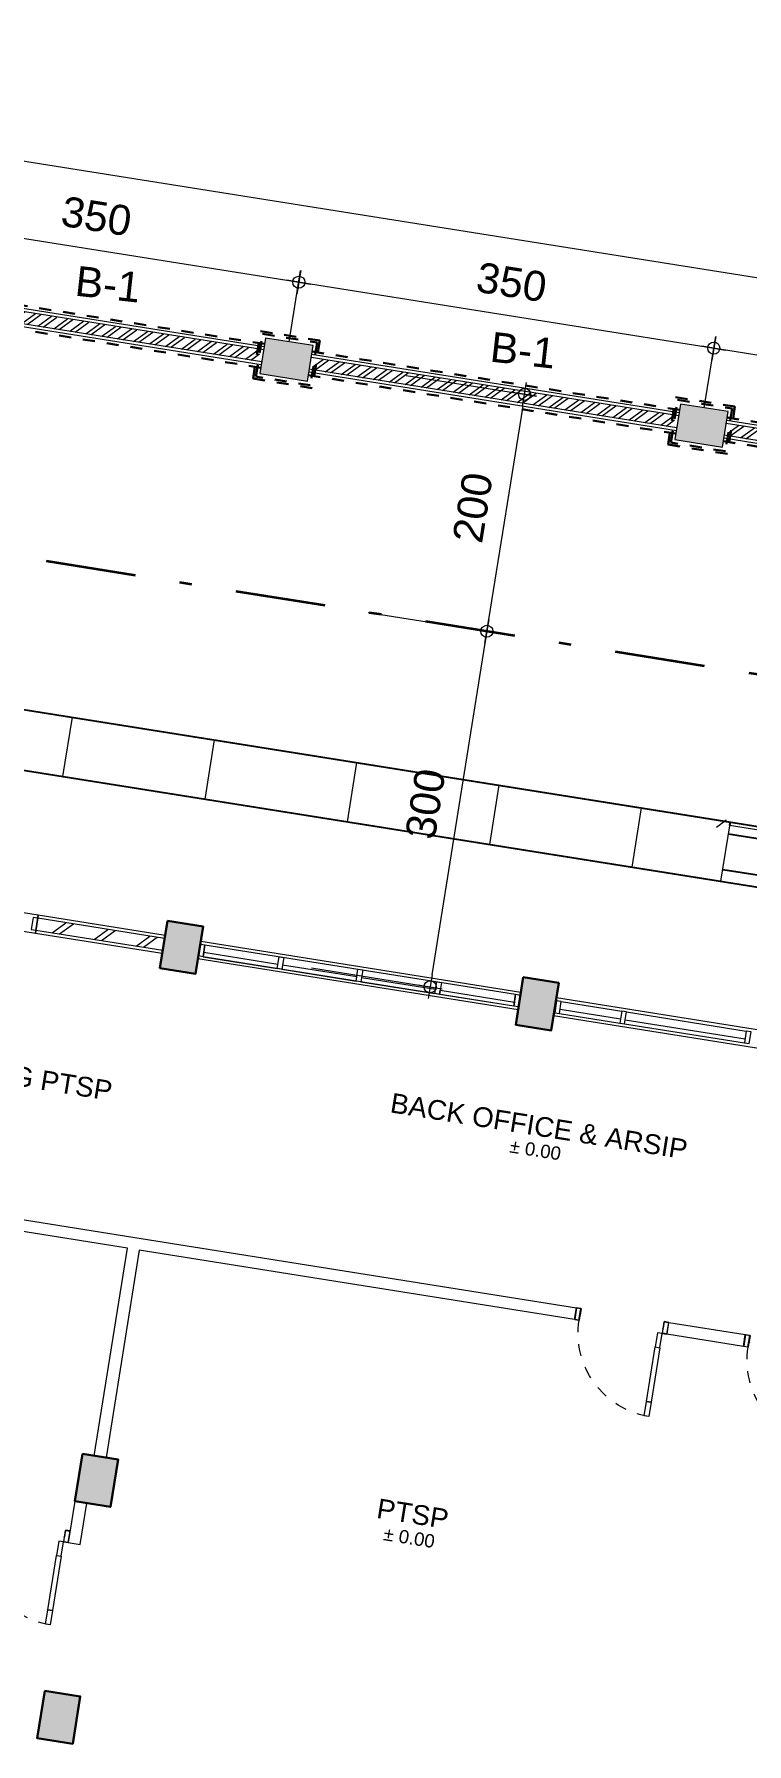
# Model space of a CAD drawing. Header units: millimetres. Extents: x -11 to 1625, y -267 to 195.
# Drawn here: x 742.29 to 748.23, y 82.71 to 96.96 of the extents above; entities that cross this region are included whole.
import ezdxf
from ezdxf.enums import TextEntityAlignment as Align

# ---------------------------------------------------------------- set-up
doc = ezdxf.new("R2010")
doc.units = ezdxf.units.MM
for name, pattern in [('DASHDOT', [1, 0.5, -0.25, 0, -0.25]), ('DASHED2', [0.375, 0.25, -0.125]), ('HIDDEN', [0.375, 0.25, -0.125])]:
    doc.linetypes.add(name, pattern=pattern)
for name, color, linetype, lineweight in [('ars', 11, 'Continuous', 5), ('atap', 7, 'Continuous', 20), ('CONCRETE', 8, 'Continuous', 5), ('dinding', 5, 'Continuous', 15), ('GSB', 1, 'DASHDOT', 35), ('KOLOM', 1, 'Continuous', 30), ('kus', 63, 'Continuous', 15), ('KUSEN', 30, 'Continuous', 15), ('lan', 7, 'Continuous', 15), ('not', 7, 'Continuous', 20), ('PAGAR', 4, 'Continuous', 18), ('PARTISI', 190, 'Continuous', 9), ('sol kol', 8, 'Continuous', 0), ('u', 6, 'Continuous', 20)]:
    doc.layers.add(name, color=color, linetype=linetype, lineweight=lineweight)
doc.styles.get("Standard").update_dxf_attribs({"font": 'ARIALUNI.TTF'})
doc.dimstyles.new('SK100', dxfattribs={"dimtxt": 0.25, "dimasz": 0.1, "dimexe": 0.1, "dimexo": 0, "dimgap": 0.15, "dimtad": 1, "dimdec": 0, "dimlfac": 100, "dimzin": 12, "dimdsep": 46, "dimtxsty": 'Standard', "dimblk": 'BULAT', "dimcen": 0.1, "dimclrd": 256, "dimclre": 256, "dimclrt": 256, "dimadec": 0, "dimazin": 3, "dimtfac": 1, "dimtdec": 0, "dimtofl": 0, "dimtmove": 0, "dimatfit": 3, "dimldrblk": 'BULAT', "dimfxl": 0, "dimtolj": 1, "dimtzin": 0, "dimlwd": -1, "dimlwe": -1, "dimarcsym": 0})

# ---------------------------------------------------------------- blocks, each defined once
blk = doc.blocks.new('BULAT')
for p, q in [((-1, 0), (1, 0)), ((0, -1), (0, 1))]:
    blk.add_line(p, q)
blk.add_circle((0, 0), 0.5)
blk = doc.blocks.new('*D514')
at = {"layer": 'Defpoints', "color": 0}
for p in [(745.389, 94.112), (745.074, 92.137), (746.062, 91.98)]:
    blk.add_point(p, dxfattribs=at)
at = {"layer": 'u'}
for p, q in [((745.389, 94.112), (746.475, 93.939)), ((746.361, 93.856), (746.077, 92.078)), ((745.074, 92.137), (746.161, 91.964))]:
    blk.add_line(p, q, dxfattribs=at)
at = {"layer": 'u', "xscale": 0.1, "yscale": 0.1, "zscale": 0.1}
for p, rotation in [((746.376, 93.955), 80.94625079325584), ((746.062, 91.98), 260.9462507932558)]:
    blk.add_blockref('BULAT', p, dxfattribs=dict(at, rotation=rotation))
at = {"layer": 'u', "insert": (745.945, 93.011), "char_height": 0.25, "attachment_point": 5, "rotation": 80.9463}
blk.add_mtext('\\A1;200', dxfattribs=at)
blk = doc.blocks.new('*D515')
at = {"layer": 'Defpoints', "color": 0}
for p in [(745.074, 92.137), (744.602, 89.174), (745.59, 89.017)]:
    blk.add_point(p, dxfattribs=at)
at = {"layer": 'u'}
for p, q in [((745.074, 92.137), (746.161, 91.964)), ((746.046, 91.881), (745.605, 89.116)), ((744.602, 89.174), (745.688, 89.001))]:
    blk.add_line(p, q, dxfattribs=at)
at = {"layer": 'u', "xscale": 0.1, "yscale": 0.1, "zscale": 0.1}
for p, rotation in [((746.062, 91.98), 80.94625079325895), ((745.59, 89.017), 260.9462507932589)]:
    blk.add_blockref('BULAT', p, dxfattribs=dict(at, rotation=rotation))
at = {"layer": 'u', "insert": (745.551, 90.542), "char_height": 0.25, "attachment_point": 5, "rotation": 80.9463}
blk.add_mtext('\\A1;300', dxfattribs=at)
blk = doc.blocks.new('K1')
at = {"layer": 'KOLOM'}
blk.add_lwpolyline([(0.2, 0.15), (-0.2, 0.15), (-0.2, -0.15), (0.2, -0.15), (0.2, 0.15)], dxfattribs=at)
blk = doc.blocks.new('NOTASI RUANG')
at = {"layer": 'not'}
for height, p in [(0.26, (-0.011, 0.3)), (0.175, (-0.009, -0.017))]:
    blk.add_attdef('RUANG', text='', height=height, dxfattribs=at).set_placement(p, align=Align.MIDDLE_CENTER)
blk = doc.blocks.new('P 70')
at = {"linetype": 'HIDDEN', "ltscale": 0.3}
blk.add_lwpolyline([(-0.74, 0.1, -0.414214), (-0.04, 0.8, -1.303225)], format="xyb", dxfattribs=at)
for points in [[(-0.04, 0.8), (-0.08, 0.8), (-0.08, 0.68), (-0.04, 0.68)], [(-0.04, 0.68), (-0.08, 0.68), (-0.08, 0.22), (-0.04, 0.22)], [(-0.04, 0.1), (-0.08, 0.1), (-0.08, 0.22), (-0.04, 0.22)], [(-0.735, 0.06), (-0.74, 0.06), (-0.74, 0.061), (-0.74, 0.1), (-0.78, 0.1), (-0.78, 0), (-0.74, 0), (-0.74, 0.056), (-0.735, 0.058)], [(-0.742, 0.002), (-0.778, 0.002), (-0.778, 0.098), (-0.742, 0.098)], [(-0.045, 0.06), (-0.04, 0.06), (-0.04, 0.061), (-0.04, 0.1), (0, 0.1), (0, 0), (-0.04, 0), (-0.04, 0.056), (-0.045, 0.058)], [(-0.038, 0.002), (-0.002, 0.002), (-0.002, 0.098), (-0.038, 0.098)]]:
    blk.add_lwpolyline(points, close=True)
blk = doc.blocks.new('DENAH LANTAI DASAR')
at = {"layer": 'ars'}
h = blk.add_hatch(dxfattribs=at)
h.set_pattern_fill('TEMBOK', color=256, scale=0.25)
h.set_pattern_definition([(45, (1.63, 5e-13), (-0.1767767, 0.1767767), []), (45, (1.6925, 5e-13), (-0.1767767, 0.1767767), [])])
h.paths.add_polyline_path([(-9.22, 14.3), (-8.15, 14.3), (-8.15, 14.2), (-9.22, 14.2)])
at = {"layer": 'sol kol'}
for points in [[(-8.15, 14.45), (-8.15, 14.05), (-7.85, 14.05), (-7.85, 14.45)], [(-5.15, 14.45), (-5.15, 14.05), (-4.85, 14.05), (-4.85, 14.45)], [(-8.15, 9.95), (-8.15, 9.55), (-7.85, 9.55), (-7.85, 9.95)], [(-8.15, 7.95), (-8.15, 7.55), (-7.85, 7.55), (-7.85, 7.95)]]:
    blk.add_hatch(color=256, dxfattribs=at).paths.add_polyline_path(points)
for p, q in [((-12.75, 16), (13.75, 16)), ((-3.65, 15.9), (6.15, 15.9)), ((-3.65, 15.6), (6.15, 15.6)), ((-12.25, 15.5), (6.15, 15.5))]:
    blk.add_line(p, q)
at = {"layer": 'ars'}
blk.add_line((-3.65, 15.5), (-3.65, 16), dxfattribs=at)
blk.add_lwpolyline([(-8.15, 14.3), (-9.22, 14.3), (-9.22, 14.2), (-8.15, 14.2)], close=True, dxfattribs=at)
at = {"layer": 'dinding'}
blk.add_lwpolyline([(-8.15, 14.325), (-9.22, 14.325), (-9.22, 14.175), (-8.15, 14.175)], close=True, dxfattribs=at)
at = {"layer": 'kus'}
for p, q in [((-4.805, 14.3), (-4.295, 14.3)), ((-4.255, 14.3), (-3.245, 14.3)), ((-4.805, 14.235), (-4.295, 14.235)), ((-4.805, 14.2), (-4.295, 14.2)), ((-4.255, 14.235), (-3.245, 14.235)), ((-4.255, 14.2), (-3.245, 14.2))]:
    blk.add_line(p, q, dxfattribs=at)
for points in [[(-9.22, 14.3), (-9.26, 14.3), (-9.26, 14.2), (-9.22, 14.2)], [(-7.81, 14.2), (-7.85, 14.2), (-7.85, 14.3), (-7.81, 14.3)], [(-7.81, 14.3), (-5.19, 14.3), (-5.19, 14.2), (-7.81, 14.2)], [(-7.145, 14.2), (-7.185, 14.2), (-7.185, 14.3), (-7.145, 14.3)], [(-6.48, 14.2), (-6.52, 14.2), (-6.52, 14.3), (-6.48, 14.3)], [(-5.815, 14.2), (-5.855, 14.2), (-5.855, 14.3), (-5.815, 14.3)], [(-5.15, 14.2), (-5.19, 14.2), (-5.19, 14.3), (-5.15, 14.3)], [(-4.845, 14.2), (-4.805, 14.2), (-4.805, 14.3), (-4.845, 14.3)], [(-4.295, 14.2), (-4.255, 14.2), (-4.255, 14.3), (-4.295, 14.3)], [(-3.245, 14.2), (-3.205, 14.2), (-3.205, 14.3), (-3.245, 14.3)], [(-7.185, 14.235), (-7.81, 14.235), (-7.81, 14.2), (-7.185, 14.2)], [(-6.52, 14.235), (-7.145, 14.235), (-7.145, 14.2), (-6.52, 14.2)], [(-5.855, 14.235), (-6.48, 14.235), (-6.48, 14.2), (-5.855, 14.2)], [(-5.815, 14.235), (-5.19, 14.235), (-5.19, 14.2), (-5.815, 14.2)]]:
    blk.add_lwpolyline(points, close=True, dxfattribs=at)
at = {"layer": 'lan'}
for points in [[(-9.22, 14.325), (-10.85, 14.325), (-10.85, 14.175), (-9.22, 14.175)], [(-7.85, 14.325), (-5.15, 14.325), (-5.15, 14.175), (-7.85, 14.175)], [(-2.15, 14.325), (-4.85, 14.325), (-4.85, 14.175), (-2.15, 14.175)]]:
    blk.add_lwpolyline(points, close=True, dxfattribs=at)
at = {"layer": 'PARTISI'}
for points in [[(-8.05, 9.95), (-8.05, 11.702), (-10.925, 11.702), (-10.925, 11.8), (-7.95, 11.8), (-4.28, 11.8), (-4.28, 11.7), (-7.95, 11.7), (-7.95, 9.95)], [(-3.5, 11.8), (-2.855, 11.8), (-2.855, 11.7), (-3.5, 11.7)]]:
    blk.add_lwpolyline(points, close=True, dxfattribs=at)
blk.add_lwpolyline([(-8.15, 9.55), (-8.15, 9.2), (-8.05, 9.2), (-8.05, 9.55), (-8.15, 9.55)], dxfattribs=at)
ref = blk.add_blockref('NOTASI RUANG', (-4.818, 13.057), dxfattribs=dict(xscale=0.6323962268195373, yscale=0.6323962268195373, zscale=0.6323962268195373))
ref.add_attrib('RUANG', '%%P 0.00', dxfattribs={"layer": 'not', "height": 0.1108}).set_placement((-4.824, 13.046), align=Align.MIDDLE_CENTER)
ref.add_attrib('RUANG', 'BACK OFFICE & ARSIP', dxfattribs={"layer": 'not', "height": 0.16432}).set_placement((-4.825, 13.246), align=Align.MIDDLE_CENTER)
ref = blk.add_blockref('NOTASI RUANG', (-9.377, 12.785), dxfattribs=dict(xscale=0.6323962268195373, yscale=0.6323962268195373, zscale=0.6323962268195373))
ref.add_attrib('RUANG', '%%P 0.00', dxfattribs={"layer": 'not', "height": 0.1108}).set_placement((-9.382, 12.774), align=Align.MIDDLE_CENTER)
ref.add_attrib('RUANG', 'KA. SATLAG PTSP', dxfattribs={"layer": 'not', "height": 0.16432}).set_placement((-9.384, 12.975), align=Align.MIDDLE_CENTER)
ref = blk.add_blockref('NOTASI RUANG', (-5.348, 9.7), dxfattribs=dict(xscale=0.6323962268195373, yscale=0.6323962268195373, zscale=0.6323962268195373))
ref.add_attrib('RUANG', '%%P 0.00', dxfattribs={"layer": 'not', "height": 0.1108}).set_placement((-5.353, 9.689), align=Align.MIDDLE_CENTER)
ref.add_attrib('RUANG', 'PTSP', dxfattribs={"layer": 'not', "height": 0.1643}).set_placement((-5.355, 9.89), align=Align.MIDDLE_CENTER)
at = {"layer": 'KOLOM', "rotation": 90}
for p in [(-8, 14.25), (-5, 14.25), (-8, 9.75), (-8, 7.75)]:
    blk.add_blockref('K1', p, dxfattribs=at)
at = {"layer": 'KUSEN', "xscale": -1, "rotation": 180}
for p in [(-3.5, 11.8), (-2.075, 11.8), (-8.15, 9.3)]:
    blk.add_blockref('P 70', p, dxfattribs=at)
blk = doc.blocks.new('PAGAR TYPE-B')
at = {"layer": 'ars'}
h = blk.add_hatch(dxfattribs=at)
h.set_pattern_fill('ANSI32', color=256, scale=0.01, style=0)
h.set_pattern_definition([(45, (-1.52, 0.075), (-0.067352, 0.067352), []), (45, (-1.4751, 0.075), (-0.067352, 0.067352), [])])
h.paths.add_polyline_path([(-1.52, 0.175), (-1.52, 0.075), (1.52, 0.075), (1.52, 0.175)])
at = {"layer": 'CONCRETE'}
for points in [[(-1.95, -0.025), (-1.55, -0.025), (-1.55, 0.275), (-1.95, 0.275)], [(1.55, -0.025), (1.95, -0.025), (1.95, 0.275), (1.55, 0.275)]]:
    blk.add_hatch(color=256, dxfattribs=at).paths.add_polyline_path(points)
at = {"layer": 'dinding'}
for p, q in [((1.55, 0.2), (-1.55, 0.2)), ((1.55, 0.05), (-1.55, 0.05))]:
    blk.add_line(p, q, dxfattribs=at)
for points in [[(-1.95, -0.025), (-1.55, -0.025), (-1.55, 0.275), (-1.95, 0.275)], [(1.55, -0.025), (1.95, -0.025), (1.95, 0.275), (1.55, 0.275)]]:
    blk.add_lwpolyline(points, close=True, dxfattribs=at)
at = {"layer": 'KOLOM', "linetype": 'DASHED2', "ltscale": 0.25}
for p, q in [((1.55, 0.225), (-1.55, 0.225)), ((1.55, 0.025), (-1.55, 0.025))]:
    blk.add_line(p, q, dxfattribs=at)
for points in [[(-1.5, -0.075), (-2, -0.075), (-2, 0.325), (-1.5, 0.325)], [(-1.52, -0.055), (-1.98, -0.055), (-1.98, 0.305), (-1.52, 0.305)], [(2, -0.075), (1.5, -0.075), (1.5, 0.325), (2, 0.325)], [(1.98, -0.055), (1.52, -0.055), (1.52, 0.305), (1.98, 0.305)]]:
    blk.add_lwpolyline(points, close=True, dxfattribs=at)
at = {"layer": 'PAGAR'}
for p, q in [((1.55, 0.175), (-1.55, 0.175)), ((1.55, 0.075), (-1.55, 0.075))]:
    blk.add_line(p, q, dxfattribs=at)
blk = doc.blocks.new('*D893')
at = {"layer": 'Defpoints', "color": 0}
for p in [(747.952, 94.34), (747.873, 93.843), (751.33, 93.293)]:
    blk.add_point(p, dxfattribs=at)
at = {"layer": 'u'}
for p, q in [((747.873, 93.843), (747.968, 94.438)), ((751.31, 93.805), (748.051, 94.324)), ((751.33, 93.293), (751.424, 93.888))]:
    blk.add_line(p, q, dxfattribs=at)
at = {"layer": 'u', "xscale": 0.1, "yscale": 0.1, "zscale": 0.1}
for p, rotation in [((747.952, 94.34), 170.9597525756951), ((751.409, 93.79), 350.9597525756952)]:
    blk.add_blockref('BULAT', p, dxfattribs=dict(at, rotation=rotation))
at = {"layer": 'u', "insert": (749.724, 94.339), "char_height": 0.25, "attachment_point": 5, "rotation": 350.9598}
blk.add_mtext('\\A1;350', dxfattribs=at)
blk = doc.blocks.new('*D894')
at = {"layer": 'Defpoints', "color": 0}
for p in [(744.496, 94.89), (744.417, 94.393), (747.873, 93.843)]:
    blk.add_point(p, dxfattribs=at)
at = {"layer": 'u'}
for p, q in [((744.417, 94.393), (744.511, 94.988)), ((747.853, 94.355), (744.594, 94.874)), ((747.873, 93.843), (747.968, 94.438))]:
    blk.add_line(p, q, dxfattribs=at)
at = {"layer": 'u', "xscale": 0.1, "yscale": 0.1, "zscale": 0.1}
for p, rotation in [((744.496, 94.89), 170.9597525756951), ((747.952, 94.34), 350.9597525756952)]:
    blk.add_blockref('BULAT', p, dxfattribs=dict(at, rotation=rotation))
at = {"layer": 'u', "insert": (746.268, 94.889), "char_height": 0.25, "attachment_point": 5, "rotation": 350.9598}
blk.add_mtext('\\A1;350', dxfattribs=at)
blk = doc.blocks.new('*D895')
at = {"layer": 'Defpoints', "color": 0}
for p in [(741.039, 95.44), (740.96, 94.943), (744.417, 94.393)]:
    blk.add_point(p, dxfattribs=at)
at = {"layer": 'u'}
for p, q in [((740.96, 94.943), (741.055, 95.538)), ((744.397, 94.905), (741.138, 95.424)), ((744.417, 94.393), (744.511, 94.988))]:
    blk.add_line(p, q, dxfattribs=at)
at = {"layer": 'u', "xscale": 0.1, "yscale": 0.1, "zscale": 0.1}
for p, rotation in [((741.039, 95.44), 170.9597525756951), ((744.496, 94.89), 350.9597525756952)]:
    blk.add_blockref('BULAT', p, dxfattribs=dict(at, rotation=rotation))
at = {"layer": 'u', "insert": (742.811, 95.439), "char_height": 0.25, "attachment_point": 5, "rotation": 350.9598}
blk.add_mtext('\\A1;350', dxfattribs=at)
blk = doc.blocks.new('*D3017')
at = {"layer": 'Defpoints', "color": 0}
for p in [(736.022, 95.756), (772.445, 91.083), (772.269, 89.981)]:
    blk.add_point(p, dxfattribs=at)
at = {"layer": 'u'}
for p, q in [((736.022, 95.756), (736.213, 96.957)), ((736.296, 96.843), (772.346, 91.098)), ((772.269, 89.981), (772.461, 91.181))]:
    blk.add_line(p, q, dxfattribs=at)
at = {"layer": 'u', "xscale": 0.1, "yscale": 0.1, "zscale": 0.1}
for p, rotation in [((736.198, 96.859), 170.946141512389), ((772.445, 91.083), 350.946141512389)]:
    blk.add_blockref('BULAT', p, dxfattribs=dict(at, rotation=rotation))
at = {"layer": 'u', "insert": (754.365, 94.245), "char_height": 0.25, "attachment_point": 5, "rotation": 350.9461}
blk.add_mtext('\\A1;3670', dxfattribs=at)

msp = doc.modelspace()

# ---------------------------------------------------------------- linework, layer by layer
for p, q in [((739.1036685, 91.8225444), (748.0450448, 90.3977699)), ((739.5187587, 91.2500933), (747.9396114, 89.9082623)), ((748.0613686, 90.3951688), (765.2036794, 87.6636064)), ((748.0860301, 90.3638068), (748.0902931, 90.3905598))]:
    msp.add_line(p, q)
at = {"layer": 'ars'}
for p, q in [((742.5313354, 90.7700506), (742.6100159, 91.2638212)), ((742.5313354, 90.7700506), (742.6100159, 91.2638212)), ((743.7163848, 90.5812175), (743.7950653, 91.0749881)), ((743.7163848, 90.5812175), (743.7950653, 91.0749881)), ((744.9014342, 90.3923843), (744.9801146, 90.8861549)), ((744.9014342, 90.3923843), (744.9801146, 90.8861549)), ((746.0864836, 90.2035512), (746.165164, 90.6973218)), ((746.0864836, 90.2035512), (746.165164, 90.6973218)), ((747.2715329, 90.0147181), (747.3502134, 90.5084886)), ((747.2715329, 90.0147181), (747.3502134, 90.5084886))]:
    msp.add_line(p, q, dxfattribs=at)
at = {"layer": 'atap', "linetype": 'Continuous'}
for p, q in [((748.0545073, 90.4046312), (747.9735505, 90.3459286)), ((748.0838586, 90.3641528), (765.1726635, 87.6411164))]:
    msp.add_line(p, q, dxfattribs=at)
at = {"layer": 'GSB', "ltscale": 1.5}
msp.add_line((774.736071, 87.4104259), (733.3238935, 94.0092997), dxfattribs=at)

# ---------------------------------------------------------------- block references
for name, p, rotation in [('PAGAR TYPE-B', (742.645211, 94.3963468), 350.9597525756608), ('PAGAR TYPE-B', (746.1017348, 93.846398), 350.9597525756608), ('PAGAR TYPE-B', (749.5582585, 93.2964492), 350.9597525756608), ('DENAH LANTAI DASAR', (749.1770431, 74.0155338), 350.9462507932595)]:
    msp.add_blockref(name, p, dxfattribs=dict(rotation=rotation))

# ---------------------------------------------------------------- texts
at = {"layer": 'not', "char_height": 0.25, "attachment_point": 1, "rotation": 353.66668956}
for insert in [(741.664738, 95.1371035), (745.1212617, 94.5871547)]:
    msp.add_mtext_dynamic_manual_height_columns('\\pi0.99247;B-1', width=2.439246343, gutter_width=12.5, heights=[0], dxfattribs=dict(at, insert=insert))

# ---------------------------------------------------------------- dimensions: what is measured, and where the dimension line sits
at = {"layer": 'u'}
dim = msp.add_aligned_dim(p1=(736.0220669, 95.7564804), p2=(772.2693415, 89.9805435), distance=1.1160431, dimstyle='SK100', dxfattribs=at)
dim.commit()
dim.dimension.update_dxf_attribs({"geometry": '*D3017', "text_midpoint": (754.3650321, 94.2449184)})
for p1, p2, picture, middle in [((744.4166832, 94.3929564), (740.9601594, 94.9429052), '*D895', (742.8110711, 95.4388062)), ((747.8732069, 93.8430076), (744.4166832, 94.3929564), '*D894', (746.2675948, 94.8888574)), ((751.3297306, 93.2930588), (747.8732069, 93.8430076), '*D893', (749.7241186, 94.3389086))]:
    dim = msp.add_aligned_dim(p1=p1, p2=p2, distance=-0.502843, dimstyle='SK100', override={"dimdec": 1}, dxfattribs=at)
    dim.commit()
    dim.dimension.update_dxf_attribs({"geometry": picture, "text_midpoint": middle})
for base, p1, p2, picture, middle in [((746.0617525, 91.97957), (745.3889333, 94.1120133), (745.0742114, 92.136931), '*D514', (746.2191135, 92.9671112)), ((745.5896697, 89.0169466), (745.0742114, 92.136931), (744.6021285, 89.1743075), '*D515', (745.8257111, 90.4982583))]:
    dim = msp.add_linear_dim(base=base, p1=p1, p2=p2, angle=260.94625079, dimstyle='SK100', dxfattribs=at)
    dim.commit()
    dim.dimension.update_dxf_attribs({"geometry": picture, "text_midpoint": middle, "dimtype": 161})

doc.saveas('drawing.dxf')
